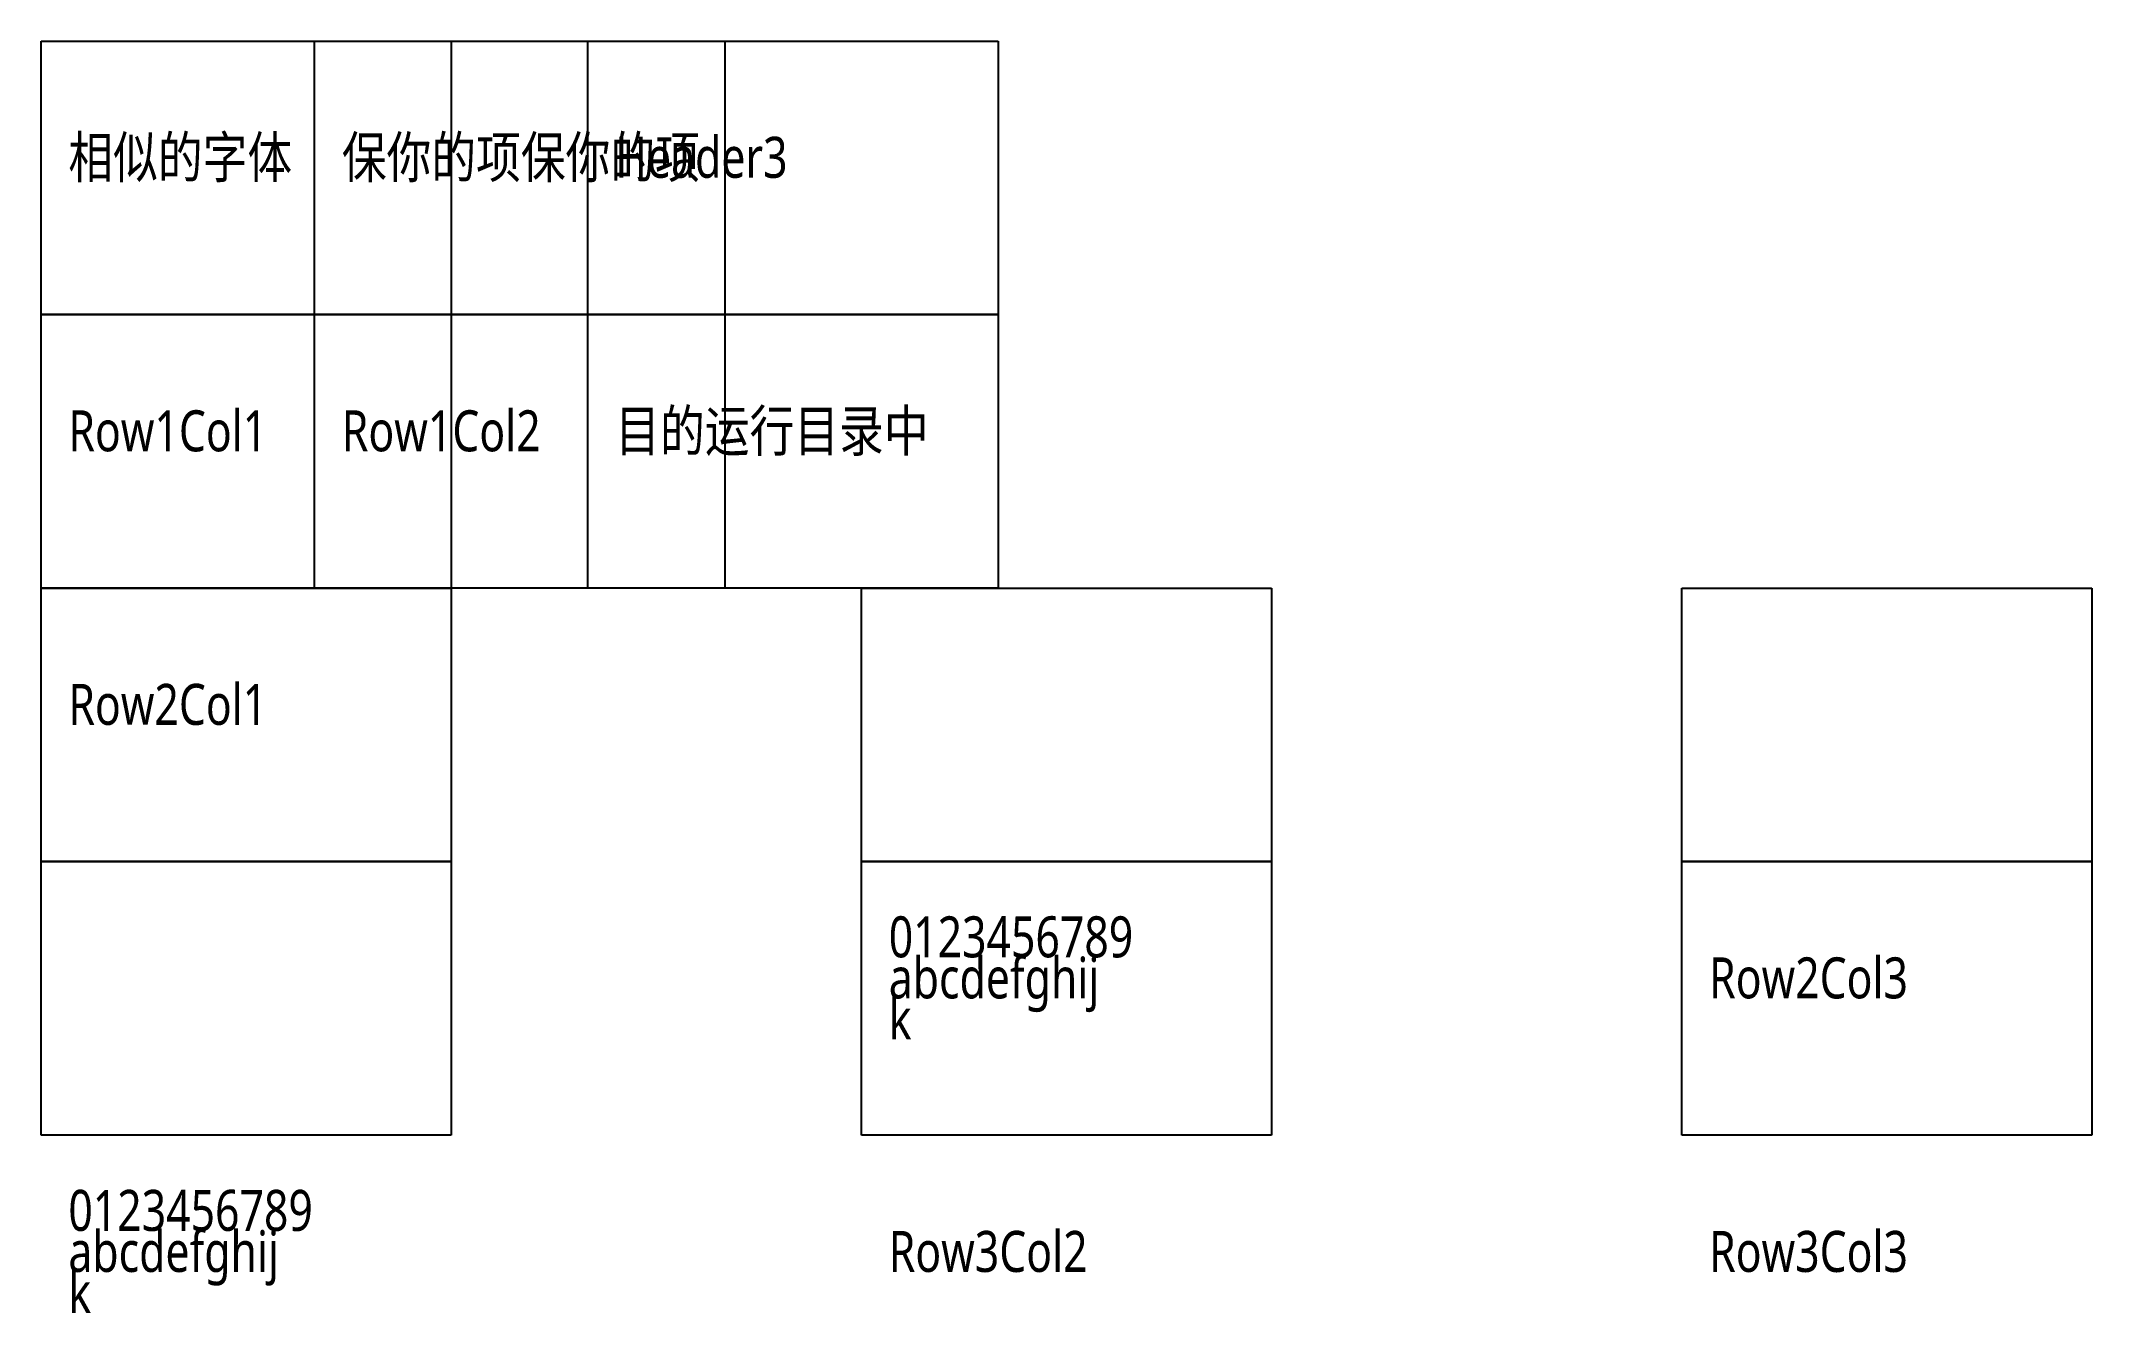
# Model space of a CAD drawing. Extents: x 0 to 75, y -46.5 to 0.
import ezdxf

# ---------------------------------------------------------------- set-up
doc = ezdxf.new("R2010")
doc.units = 0
doc.styles.add('微软雅黑 Light', font='')
doc.styles.get('微软雅黑 Light').set_extended_font_data('微软雅黑 Light')

msp = doc.modelspace()

# ---------------------------------------------------------------- linework, layer by layer
for p, q in [((0, 0), (15, 0)), ((0, -10), (0, 0)), ((10, 0), (25, 0)), ((10, -10), (10, 0)), ((15, 0), (15, -10)), ((20, 0), (35, 0)), ((20, -10), (20, 0)), ((25, 0), (25, -10)), ((35, 0), (35, -10)), ((15, -10), (0, -10)), ((0, -10), (15, -10)), ((0, -20), (0, -10)), ((25, -10), (10, -10)), ((10, -10), (25, -10)), ((10, -20), (10, -10)), ((15, -10), (15, -20)), ((35, -10), (20, -10)), ((20, -10), (35, -10)), ((20, -20), (20, -10)), ((25, -10), (25, -20)), ((35, -10), (35, -20)), ((15, -20), (0, -20)), ((0, -20), (15, -20)), ((0, -30), (0, -20)), ((25, -20), (10, -20)), ((15, -20), (15, -30)), ((35, -20), (20, -20)), ((30, -20), (45, -20)), ((30, -30), (30, -20)), ((45, -20), (45, -30)), ((60, -20), (75, -20)), ((60, -30), (60, -20)), ((75, -20), (75, -30)), ((15, -30), (0, -30)), ((0, -30), (15, -30)), ((0, -40), (0, -30)), ((15, -30), (15, -40)), ((45, -30), (30, -30)), ((30, -30), (45, -30)), ((30, -40), (30, -30)), ((45, -30), (45, -40)), ((75, -30), (60, -30)), ((60, -30), (75, -30)), ((60, -40), (60, -30)), ((75, -30), (75, -40)), ((15, -40), (0, -40)), ((45, -40), (30, -40)), ((75, -40), (60, -40))]:
    msp.add_line(p, q)

# ---------------------------------------------------------------- texts
at = {"style": '微软雅黑 Light', "width": 0.8}
for s, p in [('相似的字体', (1, -5)), ('保你的项保你的项', (11, -5)), ('Header3', (21, -5)), ('Row1Col1', (1, -15)), ('Row1Col2', (11, -15)), ('目的运行目录中', (21, -15)), ('Row2Col1', (1, -25)), ('0123456789', (31, -33.5)), ('abcdefghij', (31, -35)), ('Row2Col3', (61, -35)), ('k', (31, -36.5)), ('0123456789', (1, -43.5)), ('abcdefghij', (1, -45)), ('Row3Col2', (31, -45)), ('Row3Col3', (61, -45)), ('k', (1, -46.5))]:
    msp.add_text(s, height=1.5, dxfattribs=at).set_placement(p)

doc.saveas('drawing.dxf')
